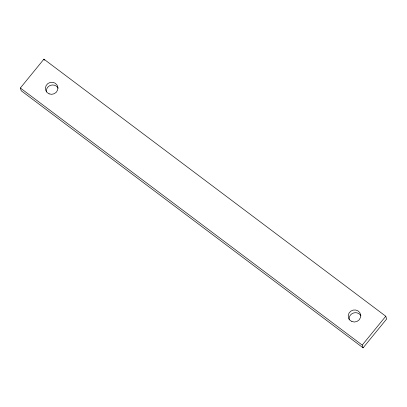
<?xml version="1.0" encoding="UTF-8"?>
<svg xmlns="http://www.w3.org/2000/svg" width="407" height="407" viewBox="0 0 407 407"><rect width="100%" height="100%" fill="white"/><g stroke="black" fill="none" stroke-linecap="round" stroke-linejoin="round"><path stroke-width="0.61" d="M20.35 88.009L43.91 59.157L385.775 316.239L386.65 318.991L363.09 347.843L21.23 90.761L20.35 88.009L362.215 345.09L363.09 347.843M362.215 345.09L385.775 316.239M43.91 59.157L44.261 60.261M46.317 91.829A6.293 6.024 -17.7 0 1 50.799 85.261A6.293 6.024 -17.7 0 1 58.17 88.222M349.109 319.531A6.293 6.024 -17.7 0 1 353.591 312.963A6.293 6.024 -17.7 0 1 360.963 315.924M49.135 93.869A6.293 6.024 -17.7 0 0 57.896 87.469A6.293 6.024 -17.7 0 0 47.965 83.481A6.293 6.024 -17.7 0 0 49.135 93.869M351.928 321.566A6.293 6.024 -17.7 0 0 360.688 315.171A6.293 6.024 -17.7 0 0 350.758 311.182A6.293 6.024 -17.7 0 0 351.928 321.566"/></g></svg>
